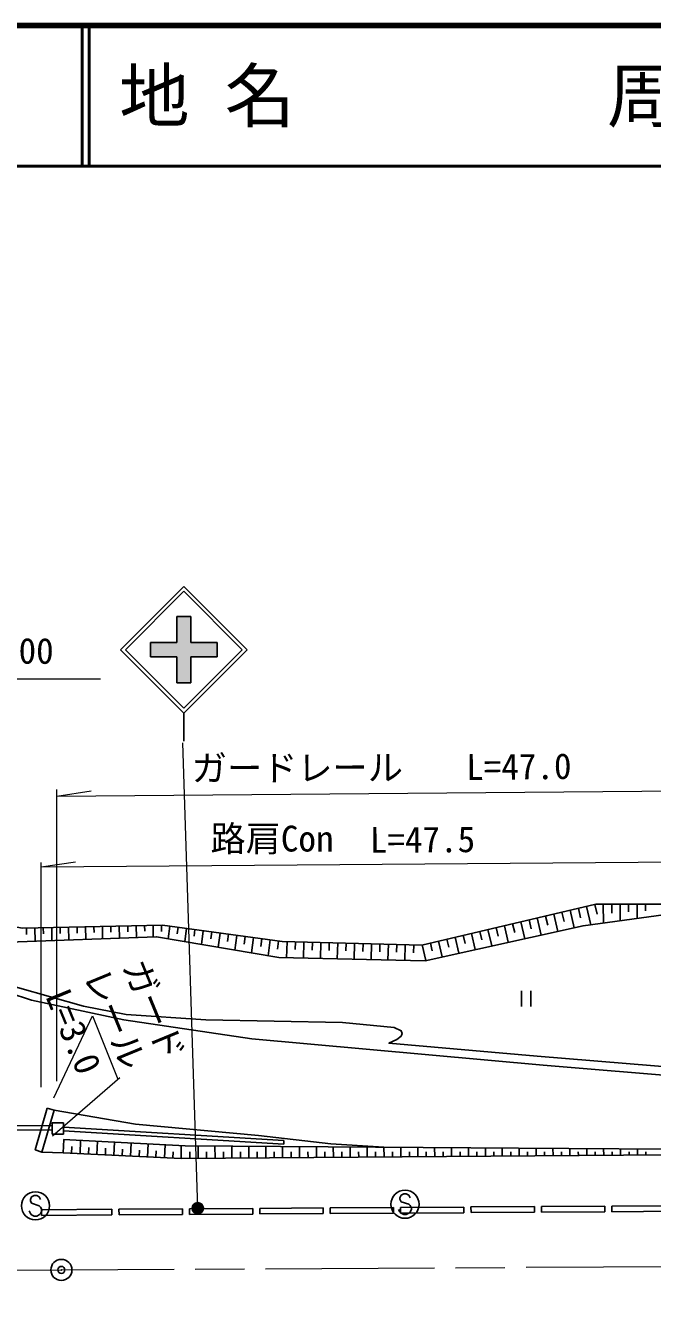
# Model space of a CAD drawing. Units: millimetres, scale not verified. Extents: x 40000 to 680000, y 20000 to 380000.
# Drawn here: x 363716 to 408266, y 289900 to 380000 of the extents above; entities that cross this region are included whole.
import ezdxf
from ezdxf.enums import TextEntityAlignment as Align

# ---------------------------------------------------------------- set-up
doc = ezdxf.new("R2010")
doc.units = ezdxf.units.MM
doc.header["$LTSCALE"] = 1000
doc.header["$PDMODE"] = 32
doc.header["$PDSIZE"] = 500
doc.linetypes.add('CHAIN', pattern=[18.5, 12, -1.5, 3.5, -1.5])
for name, color, linetype, lineweight in [('M-BGD', 7, 'Continuous', 25), ('M-BMK', 2, 'CHAIN', 13), ('M-BMK-SRVR', 3, 'Continuous', 25), ('M-STR-HTXT', 7, 'Continuous', 13), ('M-STR-STRC', 7, 'Continuous', 25), ('M-TTL', 2, 'Continuous', 140), ('M-TTL-LINE', 7, 'Continuous', 50)]:
    doc.layers.add(name, color=color, linetype=linetype, lineweight=lineweight)
doc.layers.add('M-TTL-TXT', color=7, linetype='Continuous')
doc.styles.add('ＭＳ ゴシック', font='')
doc.styles.get('ＭＳ ゴシック').set_extended_font_data('MS Gothic')

msp = doc.modelspace()

# ---------------------------------------------------------------- hatches: boundary and pattern name
at = {"layer": 'M-STR-STRC'}
for points in [[(372611, 336147), (374472, 336147), (374473, 338007), (375473, 338007), (375472, 336147), (377331, 336147), (377331, 335147), (375472, 335147), (375471, 333287), (374471, 333287), (374472, 335147), (372611, 335147)], [(375618, 295755, -0.41421), (375741, 296307, -0.41421), (376293, 296185, -1)]]:
    msp.add_hatch(color=256, dxfattribs=at).paths.add_polyline_path(points)

# ---------------------------------------------------------------- linework, layer by layer
at = {"layer": 'M-BGD'}
for p, q in [((402996, 317274), (403153, 316606)), ((403580, 317411), (403886, 316108)), ((404164, 317548), (404324, 316869)), ((404762, 317565), (404765, 316227)), ((405362, 317566), (405364, 316937)), ((405962, 317568), (405965, 316389)), ((406562, 317569), (406563, 317019)), ((407162, 317570), (407164, 316551)), ((407762, 317571), (407763, 317101)), ((398907, 316314), (399188, 315117)), ((399491, 316451), (399640, 315820)), ((400075, 316588), (400360, 315376)), ((400660, 316726), (400811, 316082)), ((401244, 316863), (401532, 315636)), ((401828, 317000), (401982, 316344)), ((402412, 317137), (402703, 315895)), ((363785, 315858), (363795, 315421)), ((364385, 315872), (364406, 314946)), ((364984, 315886), (364994, 315453)), ((365584, 315899), (365605, 314990)), ((366184, 315913), (366194, 315484)), ((366784, 315927), (366805, 315033)), ((367384, 315941), (367394, 315516)), ((367984, 315955), (368004, 315076)), ((368583, 315969), (368593, 315548)), ((369183, 315983), (369203, 315120)), ((369783, 315997), (369793, 315579)), ((370383, 316011), (370403, 315163)), ((370983, 316025), (370992, 315611)), ((371583, 316039), (371602, 315206)), ((372182, 316053), (372192, 315642)), ((372782, 316067), (372801, 315250)), ((373382, 316081), (373392, 315637)), ((373977, 316010), (373854, 315117)), ((374572, 315928), (374508, 315466)), ((375166, 315846), (375037, 314915)), ((375760, 315764), (375694, 315284)), ((376355, 315682), (376221, 314713)), ((376949, 315600), (376880, 315102)), ((377543, 315518), (377404, 314511)), ((378138, 315436), (378067, 314920)), ((378732, 315354), (378588, 314308)), ((394818, 315355), (394955, 314771)), ((395402, 315492), (395673, 314339)), ((395986, 315629), (396126, 315033)), ((396571, 315766), (396845, 314598)), ((397155, 315903), (397297, 315295)), ((397739, 316040), (398016, 314858)), ((398323, 316177), (398468, 315557)), ((379327, 315272), (379253, 314738)), ((379921, 315190), (379771, 314106)), ((380515, 315108), (380439, 314556)), ((381110, 315026), (380955, 313904)), ((381704, 314944), (381625, 314374)), ((382301, 314900), (382273, 313761)), ((382901, 314885), (382888, 314341)), ((383501, 314870), (383473, 313735)), ((384101, 314855), (384087, 314310)), ((384701, 314840), (384673, 313709)), ((385301, 314825), (385287, 314278)), ((385900, 314810), (385872, 313684)), ((386500, 314795), (386486, 314247)), ((387100, 314780), (387072, 313658)), ((387700, 314765), (387686, 314216)), ((388300, 314750), (388272, 313633)), ((388899, 314735), (388886, 314185)), ((389499, 314720), (389471, 313607)), ((390099, 314706), (390085, 314153)), ((390699, 314691), (390671, 313582)), ((391299, 314676), (391285, 314122)), ((391898, 314669), (392158, 313561)), ((392482, 314806), (392613, 314246)), ((393066, 314943), (393329, 313820)), ((393650, 315080), (393784, 314508)), ((394234, 315218), (394501, 314080)), ((398959, 311423), (398959, 310305)), ((399626, 311423), (399626, 310305)), ((365750, 302931), (365257, 303070)), ((365614, 301823), (354818, 301912)), ((354818, 301582), (365614, 301511)), ((366414, 301729), (382081, 300771)), ((366414, 301473), (382066, 300515)), ((366399, 299894), (366451, 300856)), ((367021, 300345), (366999, 299866)), ((367643, 300792), (367598, 299838)), ((368220, 300285), (368197, 299811)), ((368841, 300727), (368797, 299783)), ((369418, 300224), (369396, 299755)), ((370039, 300662), (369995, 299727)), ((370617, 300164), (370595, 299699)), ((371237, 300597), (371194, 299671)), ((371815, 300104), (371794, 299643)), ((372436, 300532), (372393, 299615)), ((373014, 300043), (372992, 299587)), ((373634, 300467), (373592, 299559)), ((374783, 300405), (374790, 299504)), ((375984, 300385), (375990, 299513)), ((377184, 300377), (377190, 299522)), ((378384, 300370), (378390, 299532)), ((379584, 300363), (379590, 299541)), ((380784, 300355), (380790, 299550)), ((381984, 300348), (381990, 299559)), ((382066, 300515), (382081, 300771)), ((383184, 300341), (383190, 299569)), ((384384, 300333), (384390, 299578)), ((385584, 300326), (385590, 299587)), ((386784, 300319), (386790, 299596)), ((387984, 300311), (387990, 299606)), ((389185, 300304), (389190, 299615)), ((390385, 300297), (390390, 299624)), ((391585, 300289), (391590, 299633)), ((392785, 300282), (392790, 299643)), ((393985, 300275), (393990, 299652)), ((395185, 300267), (395190, 299661)), ((396385, 300260), (396390, 299670)), ((397585, 300253), (397590, 299679)), ((398785, 300245), (398790, 299689)), ((399985, 300235), (399990, 299698)), ((401186, 300226), (401190, 299707)), ((402386, 300216), (402389, 299716)), ((403586, 300206), (403589, 299726)), ((404786, 300196), (404789, 299735)), ((405986, 300186), (405989, 299744)), ((407186, 300176), (407189, 299753)), ((374212, 299983), (374191, 299531)), ((375387, 299982), (375390, 299509)), ((376587, 299982), (376590, 299518)), ((377787, 299981), (377790, 299527)), ((378987, 299981), (378990, 299536)), ((380187, 299980), (380190, 299546)), ((381387, 299979), (381390, 299555)), ((382587, 299979), (382590, 299564)), ((383787, 299978), (383790, 299573)), ((384987, 299977), (384990, 299583)), ((386187, 299977), (386190, 299592)), ((387387, 299976), (387390, 299601)), ((388587, 299976), (388590, 299610)), ((389787, 299975), (389790, 299619)), ((390987, 299974), (390990, 299629)), ((392187, 299974), (392190, 299638)), ((393387, 299973), (393390, 299647)), ((394587, 299973), (394590, 299656)), ((395787, 299972), (395790, 299666)), ((396987, 299971), (396990, 299675)), ((398187, 299971), (398190, 299684)), ((399387, 299970), (399390, 299693)), ((400587, 299969), (400590, 299703)), ((401788, 299969), (401790, 299712)), ((402988, 299968), (402989, 299721)), ((404188, 299968), (404189, 299730)), ((405388, 299967), (405389, 299739)), ((406588, 299966), (406589, 299749)), ((407788, 299966), (407789, 299758)), ((364865, 295859), (369865, 295892)), ((364868, 295459), (364865, 295859)), ((369865, 295892), (369868, 295492)), ((370365, 295895), (374865, 295924)), ((370365, 295895), (370368, 295495)), ((374865, 295924), (374868, 295524)), ((375365, 295927), (379865, 295956)), ((375365, 295927), (375368, 295527)), ((375368, 295527), (379867, 295556)), ((379865, 295956), (379867, 295556)), ((380365, 295959), (384865, 295988)), ((380365, 295959), (380367, 295559)), ((380367, 295559), (384867, 295588)), ((384865, 295988), (384867, 295588)), ((385365, 295991), (389865, 296020)), ((385365, 295991), (385367, 295591)), ((385367, 295591), (389867, 295620)), ((389865, 296020), (389867, 295620)), ((390365, 296023), (394865, 296052)), ((390365, 296023), (390367, 295623)), ((390367, 295623), (394867, 295652)), ((394865, 296052), (394867, 295652)), ((395365, 296055), (399865, 296084)), ((395365, 296055), (395367, 295655)), ((395367, 295655), (399867, 295684)), ((399865, 296084), (399867, 295684)), ((400364, 296087), (404864, 296116)), ((400364, 296087), (400367, 295687)), ((400367, 295687), (404867, 295716)), ((404864, 296116), (404867, 295716)), ((405364, 296119), (409864, 296148)), ((405364, 296119), (405367, 295719)), ((405367, 295719), (409867, 295748)), ((364868, 295459), (369868, 295492)), ((370368, 295495), (374868, 295524))]:
    msp.add_line(p, q, dxfattribs=at)
for points in [[(356099, 317157), (363522, 315852), (373453, 316082), (381964, 314908), (391865, 314661), (404233, 317564), (411060, 317577), (416822, 316970), (425315, 316395)], [(348665, 316449), (357794, 312834), (364155, 310739), (370705, 309357), (379793, 308012), (400484, 306138), (421564, 304370)], [(421564, 304862), (421041, 305041), (400059, 306761), (389535, 307687), (390107, 307962), (390411, 308197), (390476, 308383), (390407, 308580), (389904, 308800), (386235, 309155), (376544, 309349), (370883, 309723), (367848, 310329), (363151, 311658), (348942, 317085)], [(356020, 315735), (362550, 314879), (373030, 315258), (381727, 313772), (392113, 313551), (403324, 316033), (409215, 316828), (424953, 315429)], [(364895, 299957), (364423, 300120), (365257, 303070)], [(366407, 299894), (364895, 299957), (365750, 302931), (371542, 301945), (380270, 301134), (385416, 300533), (389185, 300304)], [(366429, 300857), (375057, 300390), (398730, 300246), (413008, 300128)], [(366399, 299894), (374773, 299504), (412481, 299794)]]:
    msp.add_lwpolyline(points, dxfattribs=at)
msp.add_lwpolyline([(365614, 301232), (366414, 301232), (366414, 302032), (365614, 302032)], close=True, dxfattribs=at)
at = {"layer": 'M-BMK'}
msp.add_line((66281, 289900), (416869, 291871), dxfattribs=at)
at = {"layer": 'M-BMK-SRVR'}
msp.add_circle((366276, 291586), 750, dxfattribs=at)
msp.add_point((366276, 291586), dxfattribs=at)
at = {"layer": 'M-STR-HTXT'}
for p, q in [((375956, 295970), (374904, 329040)), ((365943, 304990), (365962, 325714)), ((365961, 325248), (412585, 325632)), ((365961, 325248), (368389, 325610)), ((364838, 320212), (412241, 320604)), ((364838, 320212), (367266, 320574)), ((364838, 304559), (364838, 320540)), ((365748, 303806), (368481, 309644)), ((368481, 309644), (370287, 305140)), ((365632, 301107), (370420, 305255))]:
    msp.add_line(p, q, dxfattribs=at)
msp.add_lwpolyline([(369046, 333560), (348024, 333560), (346245, 309364)], dxfattribs=at)
at = {"layer": 'M-STR-STRC'}
for p, q in [((370471, 335647), (374971, 340147)), ((370825, 335647), (374971, 339794)), ((379471, 335647), (374971, 340147)), ((379118, 335647), (374971, 339794)), ((374473, 338007), (374472, 336147)), ((374473, 338007), (375473, 338007)), ((375473, 338007), (375472, 336147)), ((372611, 336147), (374472, 336147)), ((372611, 336147), (372611, 335147)), ((375472, 336147), (377331, 336147)), ((377331, 336147), (377331, 335147)), ((370471, 335647), (374971, 331146)), ((370825, 335647), (374971, 331500)), ((374971, 331147), (379471, 335647)), ((374971, 331500), (379118, 335647)), ((372611, 335147), (374472, 335147)), ((374472, 335147), (374471, 333287)), ((375472, 335147), (375471, 333287)), ((375472, 335147), (377331, 335147)), ((374471, 333287), (375471, 333287)), ((374971, 331147), (374971, 329147)), ((364162, 296776), (364071, 296594)), ((364071, 296594), (364071, 296503)), ((364071, 296503), (364162, 296321)), ((364344, 296867), (364162, 296776)), ((364526, 296867), (364344, 296867)), ((364708, 296776), (364526, 296867)), ((364799, 296594), (364708, 296776)), ((390407, 296888), (390316, 296706)), ((390316, 296706), (390316, 296615)), ((390316, 296615), (390407, 296433)), ((390588, 296979), (390407, 296888)), ((390407, 296433), (390952, 296251)), ((390770, 296979), (390588, 296979)), ((390952, 296888), (390770, 296979)), ((391043, 296706), (390952, 296888)), ((364071, 295594), (363980, 295776)), ((364162, 295503), (364071, 295594)), ((364162, 296321), (364708, 296139)), ((364708, 296139), (364799, 296048)), ((364799, 295594), (364708, 295503)), ((364799, 296048), (364889, 295867)), ((364889, 295776), (364799, 295594)), ((364889, 295867), (364889, 295776)), ((390316, 295706), (390225, 295888)), ((390407, 295615), (390316, 295706)), ((390588, 295524), (390407, 295615)), ((390952, 295615), (390770, 295524)), ((390952, 296251), (391043, 296161)), ((391043, 295706), (390952, 295615)), ((391043, 296161), (391134, 295979)), ((391134, 295888), (391043, 295706)), ((391134, 295979), (391134, 295888)), ((364344, 295412), (364162, 295503)), ((364526, 295412), (364344, 295412)), ((364708, 295503), (364526, 295412)), ((390770, 295524), (390588, 295524))]:
    msp.add_line(p, q, dxfattribs=at)
for centre, radius in [((364435, 296139), 1000), ((390679, 296251), 1000), ((375956, 295970), 400)]:
    msp.add_circle(centre, radius, dxfattribs=at)
at = {"layer": 'M-TTL'}
msp.add_line((680000, 380000), (40000, 380000), dxfattribs=at)
at = {"layer": 'M-TTL-LINE'}
for p, q in [((367750, 380000), (367750, 370000)), ((368250, 380000), (368250, 370000)), ((40000, 370000), (680000, 370000))]:
    msp.add_line(p, q, dxfattribs=at)

# ---------------------------------------------------------------- texts
at = {"layer": 'M-STR-HTXT', "style": 'ＭＳ ゴシック'}
for s, rotation, p in [('φ300', 359.702, (360085, 334121)), ('ガードレール', 0.189, (375537, 325762)), ('L=47.0', 0.588, (395038, 325839)), ('L=47.5', 0.407, (388189, 320664)), ('レール', 292.38, (367289, 312349)), ('ガード', 292.38, (370082, 312967)), ('L=3.0', 292.38, (364594, 310855))]:
    msp.add_text(s, height=1833, rotation=rotation, dxfattribs=at).set_placement(p, align=Align.BOTTOM_LEFT)
msp.add_text('路肩Con', height=1833, dxfattribs=at).set_placement((376862, 320759), align=Align.BOTTOM_LEFT)
at = {"layer": 'M-TTL-TXT', "style": 'ＭＳ ゴシック'}
for s, p in [('地 名', (370380, 375000)), ('周南市大字須々万本郷', (405024, 375000))]:
    msp.add_text(s, height=3666, dxfattribs=at).set_placement(p, align=Align.MIDDLE_LEFT)

doc.saveas('drawing.dxf')
